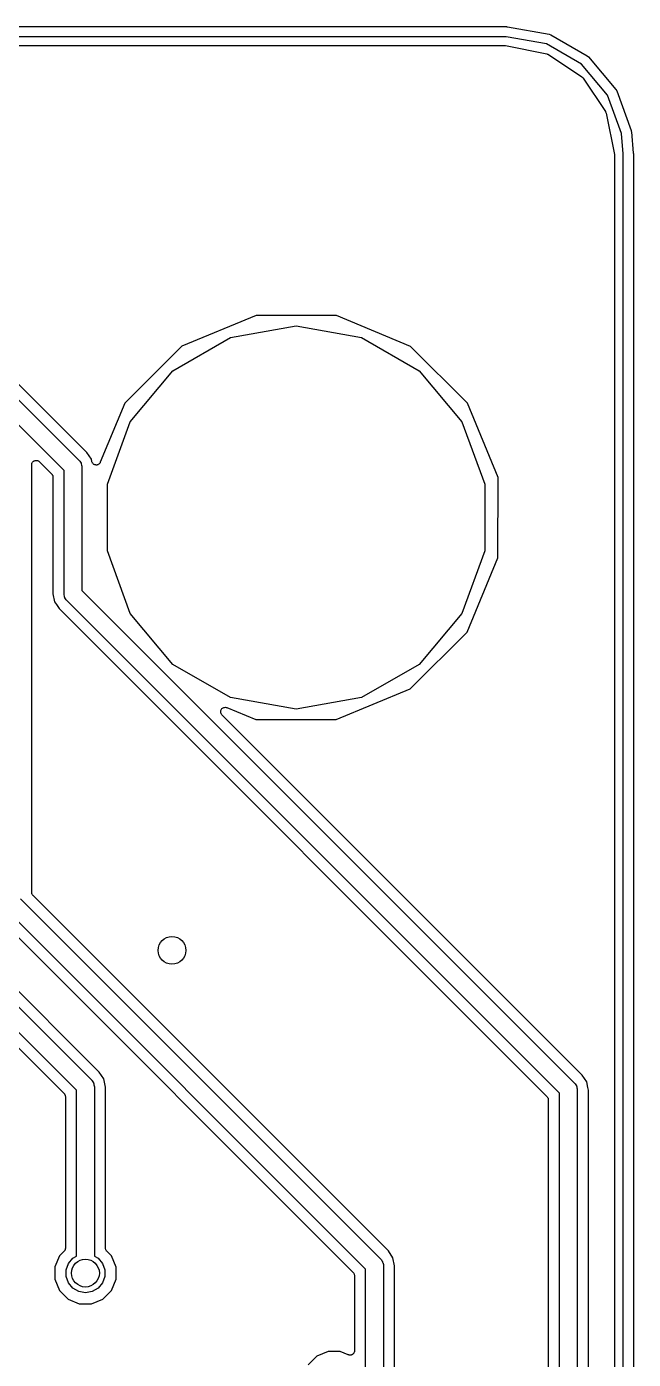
# Model space of a CAD drawing. Extents: x 51 to 137, y -158 to -25.
# Drawn here: x 122.67 to 136.51, y -55.7 to -25.29 of the extents above; entities that cross this region are included whole.
import ezdxf

# ---------------------------------------------------------------- set-up
doc = ezdxf.new("R2010")
doc.units = 0
doc.header["$MEASUREMENT"] = 0
doc.layers.add('BLACK', color=7, linetype='CONTINUOUS')

msp = doc.modelspace()

# ---------------------------------------------------------------- linework, layer by layer
at = {"layer": 'Black'}
for p, q in [((53.5813, -25.2857), (133.619, -25.2857)), ((133.609, -25.5143), (53.5863, -25.5143)), ((134.531, -25.6768), (133.609, -25.5143)), ((133.619, -25.2857), (133.629, -25.2874)), ((133.629, -25.2874), (133.639, -25.2874)), ((133.639, -25.2874), (134.59, -25.4552)), ((134.59, -25.4552), (134.59, -25.4552)), ((134.59, -25.4552), (134.628, -25.4687)), ((134.628, -25.4687), (135.464, -25.9517)), ((53.6226, -25.7175), (133.578, -25.7175)), ((133.578, -25.7175), (133.588, -25.7192)), ((133.588, -25.7192), (133.598, -25.7195)), ((133.598, -25.7195), (134.54, -25.9068)), ((135.332, -26.1396), (134.531, -25.6768)), ((134.54, -25.9068), (134.542, -25.9077)), ((134.542, -25.9077), (134.544, -25.9078)), ((134.544, -25.9078), (134.549, -25.9101)), ((134.549, -25.9101), (134.555, -25.911)), ((134.555, -25.911), (134.563, -25.916)), ((134.563, -25.916), (134.573, -25.9196)), ((134.573, -25.9196), (134.574, -25.9211)), ((134.574, -25.9211), (134.577, -25.922)), ((134.577, -25.922), (135.34, -26.4323)), ((135.927, -26.8487), (135.332, -26.1396)), ((135.464, -25.9517), (135.495, -25.9772)), ((135.495, -25.9772), (136.115, -26.7172)), ((135.34, -26.4323), (135.342, -26.4338)), ((135.342, -26.4338), (135.344, -26.4348)), ((135.344, -26.4348), (135.355, -26.446)), ((135.355, -26.446), (135.366, -26.4567)), ((135.366, -26.4567), (135.367, -26.4587)), ((135.367, -26.4587), (135.368, -26.4603)), ((135.368, -26.4603), (135.879, -27.224)), ((136.115, -26.7172), (136.135, -26.7516)), ((136.135, -26.7516), (136.466, -27.6592)), ((136.246, -27.7233), (135.927, -26.8487)), ((135.879, -27.224), (135.879, -27.2261)), ((135.879, -27.2261), (135.881, -27.2278)), ((135.881, -27.2278), (135.887, -27.2422)), ((135.887, -27.2422), (135.893, -27.2563)), ((135.893, -27.2563), (135.893, -27.2586)), ((135.893, -27.2586), (135.894, -27.2606)), ((135.894, -27.2606), (136.081, -28.2028)), ((136.466, -27.6592), (136.468, -27.6739)), ((136.468, -27.6739), (136.472, -27.6884)), ((136.286, -28.1863), (136.246, -27.7233)), ((136.472, -27.6884), (136.514, -28.1713)), ((136.081, -28.2028), (136.081, -28.2127)), ((136.081, -28.2127), (136.083, -28.2226)), ((136.083, -28.2226), (136.083, -119.88)), ((136.286, -119.911), (136.286, -28.1863)), ((136.514, -28.1713), (136.514, -28.1763)), ((136.514, -28.1763), (136.515, -28.1813)), ((136.515, -28.1813), (136.515, -119.921)), ((119.758, -31.0799), (123.868, -35.1901)), ((123.521, -35.418), (119.53, -31.4268)), ((127.903, -31.8787), (126.208, -32.5791)), ((129.737, -31.8803), (127.903, -31.8787)), ((131.431, -32.5836), (129.737, -31.8803)), ((127.32, -32.3806), (128.816, -32.1169)), ((128.816, -32.1169), (130.312, -32.3806)), ((126.005, -33.1399), (127.32, -32.3806)), ((130.312, -32.3806), (131.627, -33.1399)), ((126.208, -32.5791), (124.91, -33.8748)), ((132.727, -33.8816), (131.431, -32.5836)), ((125.029, -34.3032), (126.005, -33.1399)), ((131.627, -33.1399), (132.603, -34.3032)), ((124.04, -35.0034), (122.466, -33.4294)), ((124.91, -33.8748), (124.348, -35.2281)), ((133.427, -35.5766), (132.727, -33.8816)), ((124.51, -35.7303), (125.029, -34.3032)), ((132.603, -34.3032), (133.122, -35.7303)), ((122.782, -35.284), (122.785, -35.2709)), ((122.785, -35.2709), (122.786, -35.2577)), ((122.786, -35.2577), (122.788, -35.2536)), ((122.788, -35.2536), (122.789, -35.2492)), ((122.789, -35.2492), (122.795, -35.2377)), ((122.795, -35.2377), (122.801, -35.2257)), ((122.801, -35.2257), (122.804, -35.2225)), ((122.804, -35.2225), (122.806, -35.2187)), ((122.806, -35.2187), (122.816, -35.2101)), ((122.816, -35.2101), (122.826, -35.2007)), ((122.826, -35.2007), (122.83, -35.1988)), ((122.83, -35.1988), (122.833, -35.196)), ((122.833, -35.196), (122.846, -35.1914)), ((122.846, -35.1914), (122.858, -35.1858)), ((122.858, -35.1858), (122.862, -35.1854)), ((122.862, -35.1854), (122.866, -35.1839)), ((122.866, -35.1839), (122.88, -35.1839)), ((122.88, -35.1839), (122.893, -35.1827)), ((122.893, -35.1827), (122.897, -35.1839)), ((122.897, -35.1839), (122.902, -35.1839)), ((122.902, -35.1839), (122.914, -35.1884)), ((122.914, -35.1884), (122.927, -35.1919)), ((122.927, -35.1919), (122.931, -35.1944)), ((122.931, -35.1944), (122.935, -35.196)), ((122.935, -35.196), (122.945, -35.2045)), ((122.945, -35.2045), (122.956, -35.2121)), ((122.956, -35.2121), (123.237, -35.4934)), ((123.868, -35.1901), (123.873, -35.1974)), ((123.873, -35.1974), (123.88, -35.2032)), ((123.88, -35.2032), (123.893, -35.2262)), ((123.893, -35.2262), (123.908, -35.2479)), ((123.908, -35.2479), (123.911, -35.2566)), ((123.911, -35.2566), (123.915, -35.2643)), ((123.915, -35.2643), (123.92, -35.2904)), ((124.145, -35.1596), (124.04, -35.0034)), ((124.155, -35.209), (124.145, -35.1596)), ((124.157, -35.2141), (124.155, -35.209)), ((124.157, -35.2196), (124.157, -35.2141)), ((124.163, -35.2305), (124.157, -35.2196)), ((124.167, -35.2419), (124.163, -35.2305)), ((124.171, -35.246), (124.167, -35.2419)), ((124.174, -35.2509), (124.171, -35.246)), ((124.183, -35.2592), (124.174, -35.2509)), ((124.191, -35.2684), (124.183, -35.2592)), ((124.195, -35.2711), (124.191, -35.2684)), ((124.2, -35.2748), (124.195, -35.2711)), ((124.211, -35.2795), (124.2, -35.2748)), ((124.301, -35.2793), (124.296, -35.281)), ((124.311, -35.2719), (124.301, -35.2793)), ((124.321, -35.2656), (124.311, -35.2719)), ((124.325, -35.2612), (124.321, -35.2656)), ((124.329, -35.2579), (124.325, -35.2612)), ((124.336, -35.2476), (124.329, -35.2579)), ((124.343, -35.238), (124.336, -35.2476)), ((124.345, -35.2328), (124.343, -35.238)), ((124.348, -35.2281), (124.345, -35.2328)), ((122.782, -45.0424), (122.782, -35.284)), ((123.237, -35.4934), (123.24, -35.4971)), ((123.24, -35.4971), (123.243, -35.5)), ((123.243, -35.5), (123.248, -35.5077)), ((123.248, -35.5077), (123.253, -35.5145)), ((123.253, -35.5145), (123.255, -35.5187)), ((123.255, -35.5187), (123.257, -35.5223)), ((123.257, -35.5223), (123.259, -35.5266)), ((123.259, -35.5266), (123.261, -35.5305)), ((123.261, -35.5305), (123.262, -35.5393)), ((123.262, -35.5393), (123.265, -35.5476)), ((123.265, -35.5476), (123.265, -35.5521)), ((123.265, -35.5521), (123.267, -35.5564)), ((123.267, -35.5564), (123.266, -35.5609)), ((123.266, -35.5609), (123.267, -35.5653)), ((123.267, -35.5653), (123.267, -38.2265)), ((123.521, -38.2365), (123.521, -35.418)), ((123.92, -35.2904), (123.927, -35.3161)), ((123.927, -35.3161), (123.926, -35.325)), ((123.926, -35.325), (123.927, -35.3338)), ((123.927, -35.3338), (123.927, -38.1523)), ((124.222, -35.2854), (124.211, -35.2795)), ((124.227, -35.2862), (124.222, -35.2854)), ((124.232, -35.2883), (124.227, -35.2862)), ((124.244, -35.2889), (124.232, -35.2883)), ((124.256, -35.2907), (124.244, -35.2889)), ((124.262, -35.2897), (124.256, -35.2907)), ((124.267, -35.2899), (124.262, -35.2897)), ((124.279, -35.2862), (124.267, -35.2899)), ((124.291, -35.2839), (124.279, -35.2862)), ((124.296, -35.281), (124.291, -35.2839)), ((133.425, -37.4106), (133.427, -35.5766)), ((124.51, -37.2489), (124.51, -35.7303)), ((133.122, -35.7303), (133.122, -37.2489)), ((125.029, -38.676), (124.51, -37.2489)), ((133.122, -37.2489), (132.603, -38.676)), ((112.489, -37.6678), (124.153, -49.3312)), ((132.722, -39.1044), (133.425, -37.4106)), ((123.806, -49.5591), (112.142, -37.8957)), ((111.97, -38.0824), (123.522, -49.6345)), ((123.267, -38.2265), (123.304, -38.4107)), ((123.523, -38.2453), (123.521, -38.2365)), ((123.522, -38.2542), (123.523, -38.2453)), ((123.529, -38.2798), (123.522, -38.2542)), ((123.533, -38.306), (123.529, -38.2798)), ((123.538, -38.3137), (123.533, -38.306)), ((123.54, -38.3224), (123.538, -38.3137)), ((123.927, -38.1523), (135.175, -49.4)), ((123.304, -38.4107), (123.345, -38.472)), ((123.345, -38.472), (123.408, -38.5669)), ((123.408, -38.5669), (134.544, -49.7033)), ((123.555, -38.3441), (123.54, -38.3224)), ((123.569, -38.3671), (123.555, -38.3441)), ((123.575, -38.3729), (123.569, -38.3671)), ((123.581, -38.3802), (123.575, -38.3729)), ((134.828, -49.6279), (123.581, -38.3802)), ((126.005, -39.8393), (125.029, -38.676)), ((132.603, -38.676), (131.627, -39.8393)), ((131.424, -40.4001), (132.722, -39.1044)), ((127.32, -40.5986), (126.005, -39.8393)), ((131.627, -39.8393), (130.312, -40.5986)), ((129.729, -41.1005), (131.424, -40.4001)), ((124.325, -49.1445), (115.865, -40.6839)), ((128.816, -40.8623), (127.32, -40.5986)), ((130.312, -40.5986), (128.816, -40.8623)), ((127.096, -40.928), (127.097, -40.9125)), ((127.096, -40.9301), (127.096, -40.928)), ((127.096, -40.9323), (127.096, -40.9301)), ((127.101, -40.9471), (127.096, -40.9323)), ((127.097, -40.9125), (127.098, -40.897)), ((127.098, -40.897), (127.099, -40.895)), ((127.099, -40.8928), (127.106, -40.8788)), ((127.099, -40.895), (127.099, -40.8928)), ((127.105, -40.9621), (127.101, -40.9471)), ((127.106, -40.9639), (127.105, -40.9621)), ((127.106, -40.8788), (127.111, -40.8645)), ((127.107, -40.966), (127.106, -40.9639)), ((127.116, -40.9783), (127.107, -40.966)), ((127.111, -40.8645), (127.113, -40.8628)), ((127.113, -40.8628), (127.114, -40.8608)), ((127.114, -40.8608), (127.125, -40.8499)), ((127.125, -40.991), (127.116, -40.9783)), ((127.125, -40.8499), (127.135, -40.8385)), ((135.348, -49.2133), (127.125, -40.991)), ((127.135, -40.8385), (127.137, -40.8374)), ((127.137, -40.8374), (127.139, -40.8359)), ((127.139, -40.8359), (127.153, -40.8293)), ((127.153, -40.8293), (127.167, -40.8222)), ((127.167, -40.8222), (127.169, -40.8219)), ((127.169, -40.8219), (127.171, -40.821)), ((127.171, -40.821), (127.186, -40.8196)), ((127.186, -40.8196), (127.202, -40.8176)), ((127.202, -40.8176), (127.204, -40.8181)), ((127.204, -40.8181), (127.206, -40.8179)), ((127.206, -40.8179), (127.221, -40.8219)), ((127.221, -40.8219), (127.236, -40.8253)), ((127.236, -40.8253), (127.895, -41.0989)), ((127.895, -41.0989), (129.729, -41.1005)), ((122.528, -45.1897), (130.751, -53.4118)), ((122.783, -45.0468), (122.782, -45.0424)), ((122.783, -45.0513), (122.783, -45.0468)), ((122.786, -45.0641), (122.783, -45.0513)), ((122.789, -45.0772), (122.786, -45.0641)), ((122.791, -45.0811), (122.789, -45.0772)), ((122.792, -45.0854), (122.791, -45.0811)), ((122.8, -45.0962), (122.792, -45.0854)), ((122.806, -45.1077), (122.8, -45.0962)), ((122.81, -45.1106), (122.806, -45.1077)), ((122.812, -45.1143), (122.81, -45.1106)), ((130.923, -53.2251), (122.812, -45.1143)), ((122.009, -45.6043), (130.12, -53.7151)), ((130.404, -53.6397), (122.182, -45.4176)), ((124.429, -49.3007), (124.325, -49.1445)), ((135.452, -49.3695), (135.348, -49.2133)), ((123.806, -53.3411), (123.806, -49.5591)), ((124.153, -49.3312), (124.158, -49.3385)), ((124.158, -49.3385), (124.165, -49.3443)), ((124.165, -49.3443), (124.178, -49.3673)), ((124.178, -49.3673), (124.193, -49.389)), ((124.193, -49.389), (124.195, -49.3977)), ((124.195, -49.3977), (124.2, -49.4054)), ((124.2, -49.4054), (124.204, -49.4316)), ((124.204, -49.4316), (124.211, -49.4572)), ((124.211, -49.4572), (124.211, -49.4661)), ((124.211, -49.4661), (124.212, -49.4749)), ((124.212, -49.4749), (124.212, -53.3411)), ((124.466, -49.4849), (124.429, -49.3007)), ((124.466, -53.1585), (124.466, -49.4849)), ((135.175, -49.4), (135.18, -49.4073)), ((135.18, -49.4073), (135.187, -49.4131)), ((135.187, -49.4131), (135.2, -49.4361)), ((135.2, -49.4361), (135.216, -49.4578)), ((135.216, -49.4578), (135.218, -49.4665)), ((135.218, -49.4665), (135.222, -49.4742)), ((135.222, -49.4742), (135.227, -49.5003)), ((135.227, -49.5003), (135.234, -49.526)), ((135.234, -49.526), (135.233, -49.5349)), ((135.233, -49.5349), (135.235, -49.5437)), ((135.235, -49.5437), (135.235, -87.695)), ((135.477, -49.4947), (135.452, -49.3695)), ((135.489, -49.5537), (135.477, -49.4947)), ((135.477, -49.4947), (135.477, -49.4947)), ((135.489, -87.685), (135.489, -49.5537)), ((123.522, -49.6345), (123.525, -49.6382)), ((123.525, -49.6382), (123.528, -49.6411)), ((123.528, -49.6411), (123.535, -49.6525)), ((123.535, -49.6525), (123.542, -49.6634)), ((123.542, -49.6634), (123.543, -49.6677)), ((123.543, -49.6677), (123.546, -49.6716)), ((123.546, -49.6716), (123.548, -49.6847)), ((123.548, -49.6847), (123.551, -49.6975)), ((123.551, -49.6975), (123.551, -49.702)), ((123.551, -49.702), (123.552, -49.7064)), ((123.552, -49.7064), (123.552, -53.1585)), ((134.544, -49.7033), (134.547, -49.707)), ((134.547, -49.707), (134.55, -49.7099)), ((134.55, -49.7099), (134.557, -49.7213)), ((134.557, -49.7213), (134.565, -49.7322)), ((134.565, -49.7322), (134.566, -49.7365)), ((134.566, -49.7365), (134.568, -49.7404)), ((134.568, -49.7404), (134.57, -49.7535)), ((134.57, -49.7535), (134.574, -49.7663)), ((134.574, -49.7663), (134.573, -49.7708)), ((134.573, -49.7708), (134.574, -49.7752)), ((134.574, -49.7752), (134.574, -60.3373)), ((134.828, -87.6108), (134.828, -49.6279)), ((123.535, -53.2124), (123.528, -53.2238)), ((123.542, -53.2015), (123.535, -53.2124)), ((123.543, -53.1972), (123.542, -53.2015)), ((123.546, -53.1932), (123.543, -53.1972)), ((123.548, -53.1802), (123.546, -53.1932)), ((123.551, -53.1674), (123.548, -53.1802)), ((123.552, -53.1585), (123.551, -53.1629)), ((123.551, -53.1629), (123.551, -53.1674)), ((124.467, -53.1628), (124.466, -53.1585)), ((124.466, -53.1672), (124.467, -53.1628)), ((124.47, -53.1801), (124.466, -53.1672)), ((124.472, -53.1932), (124.47, -53.1801)), ((124.474, -53.1971), (124.472, -53.1932)), ((124.476, -53.2013), (124.474, -53.1971)), ((124.483, -53.2122), (124.476, -53.2013)), ((124.49, -53.2238), (124.483, -53.2122)), ((123.417, -53.335), (123.311, -53.5916)), ((123.522, -53.2304), (123.417, -53.335)), ((123.524, -53.2267), (123.522, -53.2304)), ((123.528, -53.2238), (123.524, -53.2267)), ((123.569, -53.6537), (123.622, -53.5081)), ((123.622, -53.5081), (123.722, -53.3894)), ((123.722, -53.3894), (123.806, -53.3411)), ((124.212, -53.3411), (124.296, -53.3894)), ((124.296, -53.3894), (124.395, -53.5081)), ((124.395, -53.5081), (124.448, -53.6537)), ((124.493, -53.2266), (124.49, -53.2238)), ((124.496, -53.2303), (124.493, -53.2266)), ((124.601, -53.336), (124.496, -53.2303)), ((124.708, -53.5929), (124.601, -53.336)), ((130.751, -53.4118), (130.756, -53.4191)), ((130.756, -53.4191), (130.763, -53.4249)), ((130.763, -53.4249), (130.776, -53.4479)), ((130.776, -53.4479), (130.791, -53.4696)), ((130.791, -53.4696), (130.793, -53.4783)), ((130.793, -53.4783), (130.798, -53.486)), ((130.798, -53.486), (130.802, -53.5122)), ((130.802, -53.5122), (130.809, -53.5378)), ((131.027, -53.3813), (130.923, -53.2251)), ((131.064, -53.5655), (131.027, -53.3813)), ((123.311, -53.5916), (123.31, -53.8695)), ((123.569, -53.8087), (123.569, -53.6537)), ((123.622, -53.9543), (123.569, -53.8087)), ((124.448, -53.8087), (124.395, -53.9543)), ((124.448, -53.6537), (124.448, -53.8087)), ((124.707, -53.8707), (124.708, -53.5929)), ((130.12, -53.7151), (130.123, -53.7188)), ((130.123, -53.7188), (130.126, -53.7217)), ((130.126, -53.7217), (130.133, -53.7331)), ((130.133, -53.7331), (130.14, -53.744)), ((130.14, -53.744), (130.141, -53.7483)), ((130.141, -53.7483), (130.144, -53.7522)), ((130.144, -53.7522), (130.146, -53.7653)), ((130.146, -53.7653), (130.149, -53.7781)), ((130.149, -53.7781), (130.149, -53.7826)), ((130.149, -53.7826), (130.15, -53.787)), ((130.15, -53.787), (130.15, -55.5025)), ((130.404, -58.4763), (130.404, -53.6397)), ((130.809, -53.5378), (130.809, -53.5467)), ((130.809, -53.5467), (130.81, -53.5555)), ((130.81, -53.5555), (130.81, -58.5605)), ((131.064, -58.5505), (131.064, -53.5655)), ((123.31, -53.8695), (123.416, -54.1264)), ((123.416, -54.1264), (123.613, -54.323)), ((123.722, -54.073), (123.622, -53.9543)), ((123.856, -54.1505), (123.722, -54.073)), ((124.296, -54.073), (124.162, -54.1505)), ((124.395, -53.9543), (124.296, -54.073)), ((124.404, -54.3237), (124.601, -54.1274)), ((124.601, -54.1274), (124.707, -53.8707)), ((123.613, -54.323), (123.869, -54.4296)), ((124.009, -54.1774), (123.856, -54.1505)), ((123.869, -54.4296), (124.147, -54.4298)), ((124.162, -54.1505), (124.009, -54.1774)), ((124.147, -54.4298), (124.404, -54.3237)), ((129.291, -55.6259), (129.094, -55.8222)), ((129.547, -55.5198), (129.291, -55.6259)), ((129.825, -55.52), (129.547, -55.5198)), ((130.009, -55.5963), (129.825, -55.52)), ((130.02, -55.5988), (130.009, -55.5963)), ((130.03, -55.6026), (130.02, -55.5988)), ((130.037, -55.6026), (130.03, -55.6026)), ((130.044, -55.604), (130.037, -55.6026)), ((130.055, -55.6026), (130.044, -55.604)), ((130.066, -55.6026), (130.055, -55.6026)), ((130.072, -55.6003), (130.066, -55.6026)), ((130.079, -55.5994), (130.072, -55.6003)), ((130.088, -55.5943), (130.079, -55.5994)), ((130.099, -55.5905), (130.088, -55.5943)), ((130.104, -55.5862), (130.099, -55.5905)), ((130.11, -55.5832), (130.104, -55.5862)), ((130.117, -55.575), (130.11, -55.5832)), ((130.126, -55.5678), (130.117, -55.575)), ((130.129, -55.5621), (130.126, -55.5678)), ((130.134, -55.5572), (130.129, -55.5621)), ((130.138, -55.5469), (130.134, -55.5572)), ((130.144, -55.5373), (130.138, -55.5469)), ((130.145, -55.5307), (130.144, -55.5373)), ((130.147, -55.5246), (130.145, -55.5307)), ((130.148, -55.5135), (130.147, -55.5246)), ((130.15, -55.5025), (130.148, -55.5135))]:
    msp.add_line(p, q, dxfattribs=at)
for centre in [(125.984, -46.3652), (124.009, -53.7312)]:
    msp.add_circle(centre, 0.3175, dxfattribs=at)

doc.saveas('drawing.dxf')
